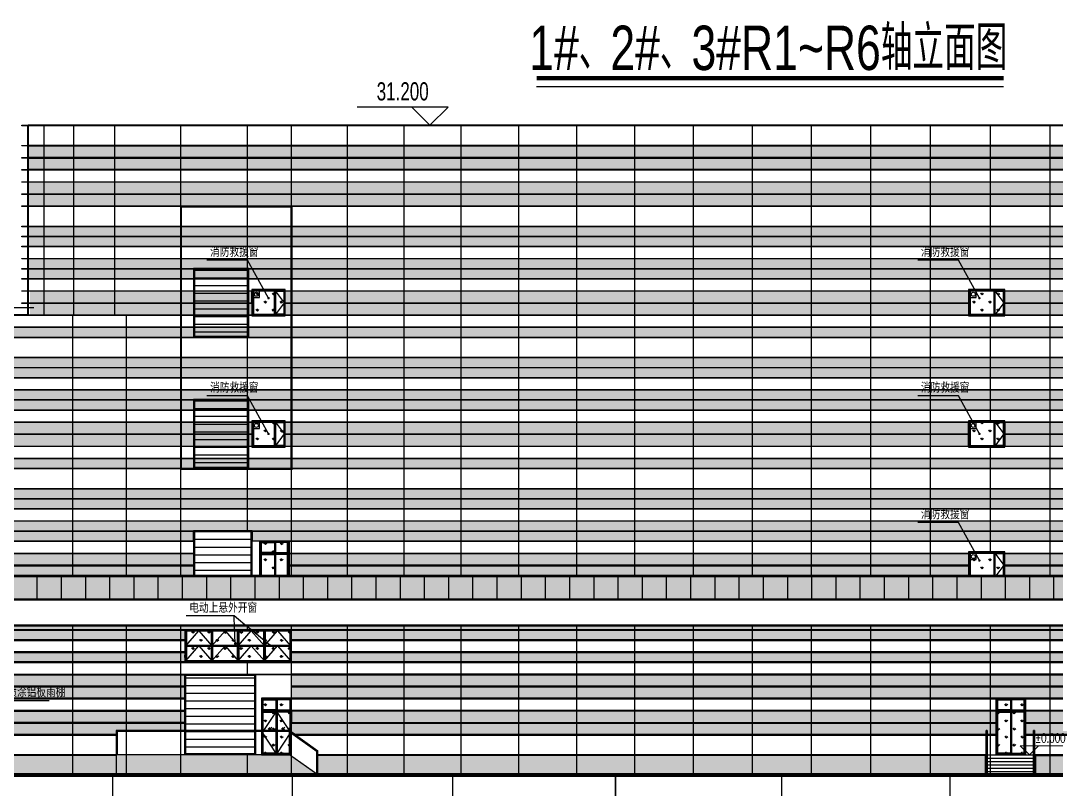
# Model space of a CAD drawing. Extents: x 137748 to 546915, y -417571 to -267079.
# Drawn here: x 172485 to 223820, y -370212 to -332125 of the extents above; entities that cross this region are included whole.
import ezdxf
from ezdxf.enums import TextEntityAlignment as Align

# ---------------------------------------------------------------- set-up
doc = ezdxf.new("R2010")
doc.units = 0
doc.layers.get('0').update_dxf_attribs({"color": 8})
for name, color, linetype in [('#填充层', 8, 'Continuous'), ('#幕墙分格线-立面', 8, 'Continuous'), ('#文字', 8, 'Continuous'), ('#标注', 8, 'Continuous'), ('A-ELEV-1', 8, 'Continuous'), ('A-ELEV-2', 8, 'Continuous'), ('A-ELEV-3', 8, 'Continuous'), ('A-ELEV-8', 8, 'Continuous'), ('A-FLOR-RAIL', 8, 'Continuous'), ('DIM_LEAD', 8, 'Continuous'), ('E-HATCH3', 8, 'Continuous'), ('E_WINDOW', 8, 'Continuous'), ('S_STAIR', 8, 'Continuous'), ('STAIR', 8, 'Continuous'), ('xx', 8, 'Continuous'), ('玻璃符号', 8, 'Continuous')]:
    doc.layers.add(name, color=color, linetype=linetype)
for name, color, linetype, lineweight in [('A-WALL', 8, 'Continuous', 50), ('DIM_ELEV', 8, 'Continuous', 5), ('PUB_TEXT', 8, 'Continuous', 5)]:
    doc.layers.add(name, color=color, linetype=linetype, lineweight=lineweight)
doc.styles.add('#文字', font='jrs.shx', dxfattribs={"width": 0.7, "bigfont": 'hztxt.shx'})
doc.styles.add('_TCH_DIM', font='SIMPLEX', dxfattribs={"bigfont": 'GBCBIG'})
doc.styles.add('JHZX', font='jrs.shx', dxfattribs={"width": 0.6, "bigfont": 'jhz.shx'})
doc.styles.add('楷体', font='', dxfattribs={"width": 0.75})
doc.styles.get('楷体').set_extended_font_data('KaiTi_GB2312')
pattern_1 = [(270, (57321.7, 368403.2), (500, -250), [50, -200]), (270, (57421.7, 368403.2), (500, -250), [50, -200]), (5e-10, (57571.7, 368478.22), (500, 250), [100, -400]), (5e-10, (57571.7, 368028.22), (500, 250), [100, -400]), (333.43495, (57171.71, 368503.22), (500, -2e-07), [223.6, -335.417]), (333.43495, (57371.71, 368353.22), (500, -1e-05), [223.6, -335.417]), (333.43495, (57171.71, 368478.22), (500, -2e-07), [167.7, -111.8, 167.7, -111.817]), (26.56505, (57171.71, 368278.22), (500, 2e-07), [167.7, -111.8, 167.7, -111.817]), (26.56505, (57371.71, 368403.22), (500, 2e-07), [223.6, -335.417]), (26.56505, (57171.71, 368253.22), (500, 2e-07), [223.6, -335.417])]
pattern_2 = [(0, (-232459.92, 369503.2), (0, 381), [])]
pattern_3 = [(90, (-232459.92, 369503.2), (-399.1182, 399.1182), [105.8323, -692.40406]), (45, (-232459.9, 369503.2), (-399.11846, 399.11846), [105.8323, -458.60646]), (135, (-232459.9, 369503.2), (-399.11846, -399.11846), [105.8323, -458.60646])]

# ---------------------------------------------------------------- blocks, each defined once
blk = doc.blocks.new('R6-R1网格')
at = {"layer": 'E-HATCH3'}
h = blk.add_hatch(dxfattribs=at)
h.set_pattern_fill('菱形金属网', color=256, scale=250, angle=-90, style=0)
h.set_pattern_definition(pattern_1)
h.paths.add_polyline_path([(139050, 29600), (22887, 29600), (22887, 30170), (139050, 30170)])
h = blk.add_hatch(dxfattribs=at)
h.set_pattern_fill('菱形金属网', color=256, scale=250, angle=-90, style=0)
h.set_pattern_definition(pattern_1)
h.paths.add_polyline_path([(139050, 29000), (22887, 29000), (22887, 29570), (139050, 29570)])
h = blk.add_hatch(dxfattribs=at)
h.set_pattern_fill('菱形金属网', color=256, scale=250, angle=-90, style=0)
h.set_pattern_definition(pattern_1)
h.paths.add_polyline_path([(22887, 27800), (139050, 27800), (139050, 28370), (22887, 28370)])
h = blk.add_hatch(dxfattribs=at)
h.set_pattern_fill('菱形金属网', color=256, scale=250, angle=-90, style=0)
h.set_pattern_definition(pattern_1)
h.paths.add_polyline_path([(22887, 27200), (139050, 27200), (139050, 27770), (22887, 27770)])
h = blk.add_hatch(dxfattribs=at)
h.set_pattern_fill('菱形金属网', color=256, scale=250, angle=-90, style=0)
h.set_pattern_definition(pattern_1)
h.paths.add_polyline_path([(22887, 25700), (139050, 25700), (139050, 26170), (22887, 26170)])
h = blk.add_hatch(dxfattribs=at)
h.set_pattern_fill('菱形金属网', color=256, scale=250, angle=-90, style=0)
h.set_pattern_definition(pattern_1)
h.paths.add_polyline_path([(22887, 25200), (139050, 25200), (139050, 25670), (22887, 25670)])
h = blk.add_hatch(dxfattribs=at)
h.set_pattern_fill('菱形金属网', color=256, scale=250, angle=-90, style=0)
h.set_pattern_definition(pattern_1)
h.paths.add_polyline_path([(22887, 24100), (139050, 24100), (139050, 24570), (22887, 24570)])
h = blk.add_hatch(dxfattribs=at)
h.set_pattern_fill('菱形金属网', color=256, scale=250, angle=-90, style=0)
h.set_pattern_definition(pattern_1)
h.paths.add_polyline_path([(22887, 23600), (139050, 23600), (139050, 24070), (22887, 24070)])
h = blk.add_hatch(dxfattribs=at)
h.set_pattern_fill('菱形金属网', color=256, scale=250, angle=-90, style=0)
h.set_pattern_definition(pattern_1)
h.paths.add_polyline_path([(33983, 22400), (33983, 22970), (22984, 22970), (22984, 22400)])
h.paths.add_polyline_path([(69519, 22400), (69519, 22970), (35648, 22970), (35648, 22400)])
h.paths.add_polyline_path([(93699, 22400), (93699, 22970), (71311, 22970), (71311, 22400)])
h.paths.add_polyline_path([(129285, 22400), (129285, 22970), (95491, 22970), (95491, 22400)])
h.paths.add_polyline_path([(130950, 22970), (130950, 22400), (138950, 22400), (138950, 22970)])
h = blk.add_hatch(dxfattribs=at)
h.set_pattern_fill('菱形金属网', color=256, scale=250, angle=-90, style=0)
h.set_pattern_definition(pattern_1)
h.paths.add_polyline_path([(33983, 21800), (33983, 22370), (22984, 22370), (22984, 21800)])
h.paths.add_polyline_path([(69519, 21800), (69519, 22370), (35648, 22370), (35648, 21800)])
h.paths.add_polyline_path([(93699, 21800), (93699, 22370), (71311, 22370), (71311, 21800)])
h.paths.add_polyline_path([(129285, 21800), (129285, 22370), (95491, 22370), (95491, 21800)])
h.paths.add_polyline_path([(130950, 22370), (130950, 21800), (138950, 21800), (138950, 22370)])
h = blk.add_hatch(dxfattribs=at)
h.set_pattern_fill('菱形金属网', color=256, scale=250, angle=-90, style=0)
h.set_pattern_definition(pattern_1)
h.paths.add_polyline_path([(-100, 20700), (139050, 20700), (139050, 21170), (-100, 21170)])
h = blk.add_hatch(dxfattribs=at)
h.set_pattern_fill('菱形金属网', color=256, scale=250, angle=-90, style=0)
h.set_pattern_definition(pattern_1)
h.paths.add_polyline_path([(-100, 19200), (139050, 19200), (139050, 19670), (-100, 19670)])
h = blk.add_hatch(dxfattribs=at)
h.set_pattern_fill('菱形金属网', color=256, scale=250, angle=-90, style=0)
h.set_pattern_definition(pattern_1)
h.paths.add_polyline_path([(-100, 18700), (139050, 18700), (139050, 19170), (-100, 19170)])
h = blk.add_hatch(dxfattribs=at)
h.set_pattern_fill('菱形金属网', color=256, scale=250, angle=-90, style=0)
h.set_pattern_definition(pattern_1)
h.paths.add_polyline_path([(-100, 17600), (139050, 17600), (139050, 18070), (-100, 18070)])
h = blk.add_hatch(dxfattribs=at)
h.set_pattern_fill('菱形金属网', color=256, scale=250, angle=-90, style=0)
h.set_pattern_definition(pattern_1)
h.paths.add_polyline_path([(-100, 17100), (139050, 17100), (139050, 17570), (-100, 17570)])
h = blk.add_hatch(dxfattribs=at)
h.set_pattern_fill('菱形金属网', color=256, scale=250, angle=-90, style=0)
h.set_pattern_definition(pattern_1)
h.paths.add_polyline_path([(33983, 15900), (33983, 16470), (0, 16470), (0, 15900)])
h.paths.add_polyline_path([(69519, 15900), (69519, 16470), (35648, 16470), (35648, 15900)])
h.paths.add_polyline_path([(93699, 15900), (93699, 16470), (71311, 16470), (71311, 15900)])
h.paths.add_polyline_path([(130950, 16470), (130950, 15900), (138950, 15900), (138950, 16470)])
h.paths.add_polyline_path([(129285, 15900), (129285, 16470), (95491, 16470), (95491, 15900)])
h = blk.add_hatch(dxfattribs=at)
h.set_pattern_fill('菱形金属网', color=256, scale=250, angle=-90, style=0)
h.set_pattern_definition(pattern_1)
h.paths.add_polyline_path([(33983, 15300), (33983, 15870), (0, 15870), (0, 15300)])
h.paths.add_polyline_path([(69519, 15300), (69519, 15870), (35648, 15870), (35648, 15300)])
h.paths.add_polyline_path([(93699, 15300), (93699, 15870), (71311, 15870), (71311, 15300)])
h.paths.add_polyline_path([(130950, 15870), (130950, 15300), (138950, 15300), (138950, 15870)])
h.paths.add_polyline_path([(129285, 15300), (129285, 15870), (95491, 15870), (95491, 15300)])
h = blk.add_hatch(dxfattribs=at)
h.set_pattern_fill('菱形金属网', color=256, scale=250, angle=-90, style=0)
h.set_pattern_definition(pattern_1)
h.paths.add_polyline_path([(-100, 14200), (139050, 14200), (139050, 14670), (-100, 14670)])
h = blk.add_hatch(dxfattribs=at)
h.set_pattern_fill('菱形金属网', color=256, scale=250, angle=-90, style=0)
h.set_pattern_definition(pattern_1)
h.paths.add_polyline_path([(-100, 12700), (139050, 12700), (139050, 13170), (-100, 13170)])
h = blk.add_hatch(dxfattribs=at)
h.set_pattern_fill('菱形金属网', color=256, scale=250, angle=-90, style=0)
h.set_pattern_definition(pattern_1)
h.paths.add_polyline_path([(-100, 12200), (139050, 12200), (139050, 12670), (-100, 12670)])
h = blk.add_hatch(dxfattribs=at)
h.set_pattern_fill('菱形金属网', color=256, scale=250, angle=-90, style=0)
h.set_pattern_definition(pattern_1)
h.paths.add_polyline_path([(-100, 11100), (139050, 11100), (139050, 11570), (-100, 11570)])
h = blk.add_hatch(dxfattribs=at)
h.set_pattern_fill('菱形金属网', color=256, scale=250, angle=-90, style=0)
h.set_pattern_definition(pattern_1)
h.paths.add_polyline_path([(31091, 10600), (31091, 11070), (0, 11070), (0, 10600)])
h.paths.add_polyline_path([(133826, 11070), (133826, 10600), (138950, 10600), (138950, 11070)])
h.paths.add_polyline_path([(130915, 10600), (130915, 11070), (34002, 11070), (34002, 10600)])
h = blk.add_hatch(dxfattribs=at)
h.set_pattern_fill('菱形金属网', color=256, scale=250, angle=-90, style=0)
h.set_pattern_definition(pattern_1)
h.paths.add_polyline_path([(31091, 9400), (31091, 9970), (0, 9970), (0, 9400)])
h.paths.add_polyline_path([(133826, 9970), (133826, 9400), (138950, 9400), (138950, 9970)])
h.paths.add_polyline_path([(69519, 9400), (69519, 9970), (35841, 9970), (35841, 9400)])
h.paths.add_polyline_path([(93699, 9400), (93699, 9970), (71311, 9970), (71311, 9400)])
h.paths.add_polyline_path([(95491, 9970), (95491, 9400), (129169, 9400), (129169, 9970)])
h = blk.add_hatch(dxfattribs=at)
h.set_pattern_fill('菱形金属网', color=256, scale=250, angle=-90, style=0)
h.set_pattern_definition(pattern_1)
h.paths.add_polyline_path([(31091, 8800), (31091, 9370), (0, 9370), (0, 8800)])
h.paths.add_polyline_path([(133826, 9370), (133826, 8800), (138950, 8800), (138950, 9370)])
h.paths.add_polyline_path([(69519, 8800), (69519, 9370), (35841, 9370), (35841, 8800)])
h.paths.add_polyline_path([(93699, 8800), (93699, 9370), (71311, 9370), (71311, 8800)])
h.paths.add_polyline_path([(95491, 9370), (95491, 8800), (129169, 8800), (129169, 9370)])
h = blk.add_hatch(dxfattribs=at)
h.set_pattern_fill('菱形金属网', color=256, scale=250, angle=-90, style=0)
h.set_pattern_definition(pattern_1)
h.paths.add_polyline_path([(31091, 7700), (31091, 8170), (0, 8170), (0, 7700)])
h.paths.add_polyline_path([(133826, 8170), (133826, 7700), (138950, 7700), (138950, 8170)])
h.paths.add_polyline_path([(35841, 8170), (35841, 7700), (129169, 7700), (129169, 8170)])
h = blk.add_hatch(dxfattribs=at)
h.set_pattern_fill('菱形金属网', color=256, scale=250, angle=-90, style=0)
h.set_pattern_definition(pattern_1)
h.paths.add_polyline_path([(-100, 6670), (139050, 6670), (139050, 6200), (-100, 6200)])
h = blk.add_hatch(dxfattribs=at)
h.set_pattern_fill('菱形金属网', color=256, scale=250, angle=-90, style=0)
h.set_pattern_definition(pattern_1)
h.paths.add_polyline_path([(30662, 5700), (30662, 6170), (-100, 6170), (-100, 5700)])
h.paths.add_polyline_path([(134153, 6170), (134153, 5700), (139050, 5700), (139050, 6170)])
h.paths.add_polyline_path([(129048, 5700), (129048, 6170), (35961, 6170), (35961, 5700)])
h = blk.add_hatch(dxfattribs=at)
h.set_pattern_fill('菱形金属网', color=256, scale=250, angle=-90, style=0)
h.set_pattern_definition(pattern_1)
h.paths.add_polyline_path([(30662, 4600), (30662, 5070), (-100, 5070), (-100, 4600)])
h.paths.add_polyline_path([(129048, 4600), (129048, 5070), (35961, 5070), (35961, 4600)])
h.paths.add_polyline_path([(134153, 5070), (134153, 4600), (139050, 4600), (139050, 5070)])
h = blk.add_hatch(dxfattribs=at)
h.set_pattern_fill('菱形金属网', color=256, scale=250, angle=-90, style=0)
h.set_pattern_definition(pattern_1)
h.paths.add_polyline_path([(30662, 3400), (30662, 3970), (0, 3970), (0, 3400)])
h.paths.add_polyline_path([(134148, 3970), (134148, 3400), (138950, 3400), (138950, 3970)])
h.paths.add_polyline_path([(35962, 3970), (35962, 3400), (129024, 3400), (129024, 3970)])
h = blk.add_hatch(dxfattribs=at)
h.set_pattern_fill('菱形金属网', color=256, scale=250, angle=-90, style=0)
h.set_pattern_definition(pattern_1)
h.paths.add_polyline_path([(30662, 2800), (30662, 3370), (0, 3370), (0, 2800)])
h.paths.add_polyline_path([(134148, 3370), (134148, 2800), (138950, 2800), (138950, 3370)])
h.paths.add_polyline_path([(129024, 2800), (129024, 3370), (35962, 3370), (35962, 2800)])
h = blk.add_hatch(dxfattribs=at)
h.set_pattern_fill('菱形金属网', color=256, scale=250, angle=-90, style=0)
h.set_pattern_definition(pattern_1)
h.paths.add_polyline_path([(30662, 1600), (-100, 1600), (-100, 2170), (30662, 2170)])
h = blk.add_hatch(dxfattribs=at)
h.set_pattern_fill('菱形金属网', color=256, scale=250, angle=-90, style=0)
h.set_pattern_definition(pattern_1)
h.paths.add_polyline_path([(35962, 1600), (70891, 1600), (70891, 2170), (35962, 2170)])
h = blk.add_hatch(dxfattribs=at)
h.set_pattern_fill('菱形金属网', color=256, scale=250, angle=-90, style=0)
h.set_pattern_definition(pattern_1)
h.paths.add_polyline_path([(72346, 1601), (92664, 1600), (92664, 2170), (72346, 2170)])
h = blk.add_hatch(dxfattribs=at)
h.set_pattern_fill('菱形金属网', color=256, scale=250, angle=-90, style=0)
h.set_pattern_definition(pattern_1)
h.paths.add_polyline_path([(19286, 1570), (19286, 1000), (27268, 1000), (27268, 1200), (30662, 1200), (30662, 1570)])
h.paths.add_polyline_path([(17999, 1000), (17999, 1570), (0, 1570), (0, 1000)])
h = blk.add_hatch(dxfattribs=at)
h.set_pattern_fill('菱形金属网', color=256, scale=250, angle=-90, style=0)
h.set_pattern_definition(pattern_1)
h.paths.add_polyline_path([(35962, 1570), (70891, 1570), (70891, 1000), (70433, 1000), (70433, 1202), (70383, 1202), (70383, 1000), (36135, 1000), (35962, 1123)])
h = blk.add_hatch(dxfattribs=at)
h.set_pattern_fill('菱形金属网', color=256, scale=250, angle=-90, style=0)
h.set_pattern_definition(pattern_1)
h.paths.add_polyline_path([(72346, 1000), (72346, 1570), (92664, 1570), (92664, 1000), (92271, 1000), (92271, 1202), (92221, 1202), (92221, 1000), (72789, 1000), (72789, 1202), (72739, 1202), (72739, 1000)])
at = {"layer": 'A-ELEV-1'}
for p, q in [((30662, 3400), (30662, 3970)), ((35962, 3400), (35962, 3970)), ((35962, 2800), (35962, 3370))]:
    blk.add_line(p, q, dxfattribs=at)
at = {"layer": 'A-ELEV-1', "ltscale": 5}
for points in [[(139050, 30200), (22887, 30200), (22887, 31200), (139050, 31200)], [(139050, 29600), (22887, 29600), (22887, 30170), (139050, 30170)], [(139050, 29000), (22887, 29000), (22887, 29570), (139050, 29570)], [(22887, 28400), (139050, 28400), (139050, 28970), (22887, 28970)], [(22887, 27800), (139050, 27800), (139050, 28370), (22887, 28370)], [(22887, 27200), (139050, 27200), (139050, 27770), (22887, 27770)], [(22887, 26200), (139050, 26200), (139050, 27170), (22887, 27170)], [(22887, 25700), (139050, 25700), (139050, 26170), (22887, 26170)], [(22887, 25200), (139050, 25200), (139050, 25670), (22887, 25670)], [(22887, 24600), (139050, 24600), (139050, 25170), (22887, 25170)], [(22887, 24100), (139050, 24100), (139050, 24570), (22887, 24570)], [(22887, 23600), (139050, 23600), (139050, 24070), (22887, 24070)], [(-100, 20700), (139050, 20700), (139050, 21170), (-100, 21170)], [(-100, 19700), (139050, 19700), (139050, 20670), (-100, 20670)], [(-100, 19200), (139050, 19200), (139050, 19670), (-100, 19670)], [(-100, 18700), (139050, 18700), (139050, 19170), (-100, 19170)], [(-100, 18100), (139050, 18100), (139050, 18670), (-100, 18670)], [(-100, 17600), (139050, 17600), (139050, 18070), (-100, 18070)], [(-100, 17100), (139050, 17100), (139050, 17570), (-100, 17570)], [(-100, 14200), (139050, 14200), (139050, 14670), (-100, 14670)], [(-100, 13200), (139050, 13200), (139050, 14170), (-100, 14170)], [(-100, 12700), (139050, 12700), (139050, 13170), (-100, 13170)], [(-100, 12200), (139050, 12200), (139050, 12670), (-100, 12670)], [(-100, 11600), (139050, 11600), (139050, 12170), (-100, 12170)], [(-100, 11100), (139050, 11100), (139050, 11570), (-100, 11570)], [(31091, 11070), (-100, 11070), (-100, 10600), (31091, 10600)], [(130915, 11070), (34002, 11070), (34002, 10600), (130915, 10600)], [(30662, 1600), (-100, 1600), (-100, 2170), (30662, 2170)], [(35962, 1600), (70891, 1600), (70891, 2170), (35962, 2170)], [(72346, 1601), (92664, 1600), (92664, 2170), (72346, 2170)], [(35962, 1570), (70891, 1570), (70891, 1000), (70433, 1000), (70433, 1202), (70383, 1202), (70383, 1000), (36135, 1000), (35962, 1123)], [(72346, 1000), (72346, 1570), (92664, 1570), (92664, 1000), (92271, 1000), (92271, 1202), (92221, 1202), (92221, 1000), (72789, 1000), (72789, 1202), (72739, 1202), (72739, 1000)]]:
    blk.add_lwpolyline(points, close=True, dxfattribs=at)
for points in [[(130950, 23000), (139050, 23000), (139050, 23570), (22887, 23570), (22887, 23000), (33983, 23000)], [(33983, 22970), (22887, 22970), (22887, 22400), (33983, 22400)], [(35648, 23000), (69519, 23000)], [(69519, 22970), (35648, 22970)], [(71311, 23000), (93699, 23000)], [(93699, 22970), (71311, 22970)], [(33983, 22370), (22887, 22370), (22887, 21800), (33983, 21800)], [(35648, 22400), (69519, 22400)], [(69519, 22370), (35648, 22370)], [(71311, 22400), (93699, 22400)], [(93699, 22370), (71311, 22370)], [(33983, 21770), (-100, 21770), (-100, 21200), (139050, 21200), (139050, 21770), (130950, 21770)], [(35648, 21800), (69519, 21800)], [(69519, 21770), (35648, 21770)], [(71311, 21800), (93699, 21800)], [(93699, 21770), (71311, 21770)], [(130950, 16500), (139050, 16500), (139050, 17070), (-100, 17070), (-100, 16500), (33983, 16500)], [(33983, 16470), (-100, 16470), (-100, 15900), (33983, 15900)], [(35648, 16500), (69519, 16500)], [(69519, 16470), (35648, 16470)], [(71311, 16500), (93699, 16500)], [(93699, 16470), (71311, 16470)], [(33983, 15870), (-100, 15870), (-100, 15300), (33983, 15300)], [(35648, 15900), (69519, 15900)], [(69519, 15870), (35648, 15870)], [(71311, 15900), (93699, 15900)], [(93699, 15870), (71311, 15870)], [(33983, 15270), (-100, 15270), (-100, 14700), (139050, 14700), (139050, 15270), (130950, 15270)], [(35648, 15300), (69519, 15300)], [(69519, 15270), (35648, 15270)], [(71311, 15300), (93699, 15300)], [(93699, 15270), (71311, 15270)], [(31091, 10570), (-100, 10570), (-100, 10000), (31091, 10000)], [(129169, 10570), (35841, 10570)], [(31091, 9400), (-100, 9400), (-100, 9970), (31091, 9970)], [(35841, 10000), (69519, 10000)], [(35841, 9970), (69519, 9970)], [(71311, 10000), (93699, 10000)], [(71311, 9970), (93699, 9970)], [(31091, 8800), (-100, 8800), (-100, 9370), (31091, 9370)], [(69519, 9400), (35841, 9400)], [(35841, 9370), (69519, 9370)], [(93699, 9400), (71311, 9400)], [(71311, 9370), (93699, 9370)], [(31091, 8200), (-100, 8200), (-100, 8770), (31091, 8770)], [(69519, 8800), (35841, 8800)], [(35841, 8770), (69519, 8770)], [(93699, 8800), (71311, 8800)], [(71311, 8770), (93699, 8770)], [(31091, 7700), (-100, 7700), (-100, 8170), (31091, 8170)], [(129169, 8200), (35841, 8200)], [(35841, 8170), (129169, 8170)], [(133826, 7670), (139050, 7670), (139050, 6700), (-100, 6700)], [(129169, 7700), (35841, 7700)], [(35841, 7670), (129169, 7670)], [(-100, 6670), (139050, 6670), (139050, 6200), (-100, 6200), (-100, 6670)], [(30662, 5700), (-100, 5700), (-100, 6170), (129048, 6170)], [(-100, 5670), (30662, 5670)], [(30662, 5100), (-100, 5100), (-100, 5670)], [(129048, 5700), (35961, 5700)], [(35961, 5670), (129048, 5670)], [(129048, 4600), (-100, 4600), (-100, 5070), (30662, 5070)], [(129048, 5100), (35961, 5100)], [(35961, 5070), (129048, 5070)], [(-100, 4570), (129048, 4570)], [(30662, 3400), (-100, 3400), (-100, 3970), (30662, 3970)], [(129024, 4000), (35962, 4000)], [(35962, 3970), (129024, 3970)], [(30662, 2800), (-100, 2800), (-100, 3370), (30662, 3370)], [(129024, 3400), (35962, 3400)], [(35962, 3370), (129024, 3370)], [(30662, 2200), (-100, 2200), (-100, 2770), (30662, 2770)], [(129024, 2800), (35962, 2800)], [(35962, 2770), (70891, 2770)], [(72346, 2770), (92664, 2770)], [(70891, 2200), (35962, 2200)], [(92664, 2200), (72346, 2200)], [(19286, 1570), (30662, 1570), (30662, 1200), (27268, 1200), (27268, 1000), (19286, 1000)], [(19286, 970), (27268, 970)], [(36177, 970), (70383, 970)], [(70433, 970), (70891, 970)], [(72346, 970), (72739, 970)], [(72789, 970), (92221, 970)], [(27268, 0), (19286, 0)], [(70383, 0), (37252, 0)], [(92171, 0), (72789, 0)]]:
    blk.add_lwpolyline(points, dxfattribs=at)
at = {"layer": 'A-ELEV-1'}
for points in [[(33983, 22400), (33983, 22970)], [(35648, 22400), (35648, 22970)], [(69519, 22970), (69519, 22400)], [(71311, 22400), (71311, 22970)], [(33983, 22370), (33983, 21800)], [(35648, 21800), (35648, 22370)], [(69519, 22370), (69519, 21800)], [(71311, 21800), (71311, 22370)], [(33983, 16470), (33983, 15900)], [(35648, 15900), (35648, 16470)], [(69519, 15900), (69519, 16470)], [(71311, 16470), (71311, 15900)], [(33983, 15870), (33983, 15300)], [(35648, 15300), (35648, 15870)], [(69519, 15300), (69519, 15870)], [(71311, 15870), (71311, 15300)], [(31091, 9970), (31091, 9400)], [(35841, 9970), (35841, 9400)], [(31091, 9370), (31091, 8800)], [(35841, 9370), (35841, 8800)], [(31091, 7700), (31091, 8170)], [(35841, 7700), (35841, 8170)], [(30662, 2800), (30662, 3370)]]:
    blk.add_lwpolyline(points, dxfattribs=at)
blk = doc.blocks.new('R6-R1板')
at = {"layer": 'A-ELEV-2'}
for p, q in [((116746, 22030), (-18, 22030)), ((69814, 22000), (103685, 22000)), ((105350, 22000), (116746, 22000)), ((116746, 22000), (116746, 22030)), ((103685, 21430), (69814, 21430)), ((69814, 21400), (103685, 21400)), ((139733, 16630), (-18, 16630)), ((-18, 16600), (139733, 16600)), ((66987, 1200), (66987, 1230)), ((68442, 1230), (68442, 1200)), ((103371, 1200), (103371, 1230)), ((66987, 600), (66987, 630)), ((68442, 630), (68442, 600)), ((103371, 600), (103371, 630)), ((66987, 0), (66987, 30)), ((68442, 30), (68442, 0))]:
    blk.add_line(p, q, dxfattribs=at)
for points in [[(116746, 30230), (-18, 30230), (-18, 30200), (116746, 30200)], [(95789, 30230), (-18, 30230), (-18, 30200), (95789, 30200)], [(116746, 29230), (-18, 29230), (-18, 29200), (116746, 29200)], [(116746, 28630), (-18, 28630), (-18, 28600), (116746, 28600)], [(116746, 28030), (-18, 28030), (-18, 28000), (116746, 28000)], [(116746, 27430), (-18, 27430), (-18, 27400), (116746, 27400)], [(116746, 26830), (-18, 26830), (-18, 26800), (116746, 26800)], [(116746, 26230), (-18, 26230), (-18, 26200), (116746, 26200)], [(116746, 25230), (-18, 25230), (-18, 25200), (116746, 25200)], [(116746, 24730), (-18, 24730), (-18, 24700), (116746, 24700)], [(116746, 24230), (-18, 24230), (-18, 24200), (116746, 24200)], [(116746, 23630), (-18, 23630), (-18, 23600), (116746, 23600)], [(116746, 23130), (-18, 23130), (-18, 23100), (116746, 23100)], [(116746, 22630), (-18, 22630), (-18, 22600), (116746, 22600)], [(139733, 20230), (-18, 20230), (-18, 20200), (139733, 20200)], [(95789, 20230), (-18, 20230), (-18, 20200), (95789, 20200)], [(139733, 19730), (-18, 19730), (-18, 19700), (139733, 19700)], [(95789, 19730), (-18, 19730), (-18, 19700), (95789, 19700)], [(139733, 18730), (-18, 18730), (-18, 18700), (139733, 18700)], [(96135, 18730), (-18, 18730), (-18, 18700), (96135, 18700)], [(139733, 18230), (-18, 18230), (-18, 18200), (139733, 18200)], [(139733, 17730), (-18, 17730), (-18, 17700), (139733, 17700)], [(139733, 17130), (-18, 17130), (-18, 17100), (139733, 17100)], [(139733, 16130), (-18, 16130), (-18, 16100), (139733, 16100)], [(139733, 13730), (-18, 13730), (-18, 13700), (139733, 13700)], [(139733, 13230), (-18, 13230), (-18, 13200), (139733, 13200)], [(139733, 12230), (-18, 12230), (-18, 12200), (139733, 12200)], [(139733, 11730), (-18, 11730), (-18, 11700), (139733, 11700)], [(139733, 11230), (-18, 11230), (-18, 11200), (139733, 11200)], [(139733, 10630), (-18, 10630), (-18, 10600), (139733, 10600)]]:
    blk.add_lwpolyline(points, close=True, dxfattribs=at)
for points in [[(45634, 22000), (68022, 22000)], [(68022, 21430), (45634, 21430)], [(45634, 21400), (68022, 21400)], [(105350, 21400), (116746, 21400), (116746, 21430), (105350, 21430)], [(8386, 20830), (-18, 20830), (-18, 20800), (139733, 20800), (139733, 20830), (105350, 20830)], [(68022, 20830), (45634, 20830)], [(103685, 20830), (69814, 20830)], [(105350, 15500), (139733, 15500), (139733, 15530), (-18, 15530), (-18, 15500), (8383, 15500)], [(45634, 15500), (68022, 15500)], [(69814, 15500), (103685, 15500)], [(68022, 14930), (45634, 14930)], [(45634, 14900), (68022, 14900)], [(103685, 14930), (69814, 14930)], [(69814, 14900), (103685, 14900)], [(105350, 14900), (139733, 14900), (139733, 14930), (105350, 14930)], [(8383, 14330), (-18, 14330), (-18, 14300), (139733, 14300), (139733, 14330), (105350, 14330)], [(68022, 14330), (45634, 14330)], [(103685, 14330), (69814, 14330)], [(108513, 10100), (139733, 10100), (139733, 10130), (-18, 10130), (-18, 10100), (5507, 10100)], [(8418, 10100), (105331, 10093)], [(103492, 9630), (10164, 9630)], [(10164, 9600), (103492, 9600)], [(108242, 9600), (139733, 9600), (139733, 9630), (108242, 9630)], [(103492, 9030), (10164, 9030)], [(45634, 9000), (68022, 9000)], [(69814, 9000), (103492, 9000)], [(108242, 9000), (139733, 9000), (139733, 9030), (108242, 9030)], [(68022, 8430), (45634, 8430)], [(45634, 8400), (68022, 8400)], [(103492, 8430), (69814, 8430)], [(69814, 8400), (103492, 8400)], [(108242, 8400), (139733, 8400), (139733, 8430), (108242, 8430)], [(10164, 7800), (103492, 7800)], [(68022, 7830), (45634, 7830)], [(103492, 7830), (69814, 7830)], [(108242, 7800), (139733, 7800), (139733, 7830), (108242, 7830)], [(103492, 7230), (10164, 7230)], [(10164, 7200), (103492, 7200)], [(108242, 7200), (139733, 7200), (139733, 7230), (108242, 7230)], [(5725, 6700), (103492, 6700)], [(103492, 6730), (10164, 6730)], [(103371, 6700), (139733, 6700), (139733, 6730), (108242, 6730)], [(108547, 5700), (139733, 5700), (139733, 5730), (-18, 5730), (-18, 5700), (5725, 5700)], [(10164, 5700), (103371, 5700)], [(103371, 5230), (10285, 5230)], [(10285, 5200), (103371, 5200)], [(108671, 5200), (139733, 5200), (139733, 5230), (108671, 5230)], [(103371, 4730), (10285, 4730)], [(10285, 4700), (103371, 4700)], [(108671, 4700), (139733, 4700), (139733, 4730), (108671, 4730)], [(103371, 4130), (10285, 4130)], [(108671, 4100), (139733, 4100), (139733, 4130), (108671, 4130)], [(5185, 3630), (-18, 3630), (-18, 3600), (139733, 3600), (139733, 3630), (108671, 3630)], [(10285, 4100), (103371, 4100)], [(103371, 3630), (10285, 3630)], [(105171, 3030), (8685, 3030)], [(8685, 3000), (105171, 3000)], [(108513, 3000), (139733, 3000), (139733, 3030), (105171, 3030)], [(103371, 2430), (10309, 2430)], [(10309, 2400), (103371, 2400)], [(108671, 2400), (139733, 2400), (139733, 2430), (108671, 2430)], [(103371, 1830), (10309, 1830)], [(46669, 1800), (66987, 1800)], [(66987, 1230), (66987, 1800)], [(68442, 1800), (103371, 1800)], [(68442, 1230), (68442, 1800)], [(103371, 1230), (103371, 1800)], [(108671, 1800), (139733, 1800), (139733, 1830), (108671, 1830)], [(108671, 1230), (108671, 1800)], [(66987, 1230), (46669, 1230)], [(46669, 1200), (66987, 1200)], [(103371, 1230), (68442, 1230)], [(68442, 1200), (103371, 1200)], [(108671, 1200), (139733, 1200), (139733, 1230), (108671, 1230)], [(66987, 630), (46669, 630)], [(46669, 600), (66987, 600)], [(103371, 630), (68442, 630)], [(68442, 600), (103371, 600)], [(121334, 600), (139733, 600), (139733, 630), (108671, 630)], [(108671, 600), (120047, 600)], [(66544, 30), (46669, 30)], [(46669, 0), (66544, 0)], [(66987, 30), (66594, 30)], [(66594, 0), (66987, 0)], [(68900, 30), (68442, 30)], [(68442, 0), (68900, 0)], [(103198, 30), (68950, 30)], [(68950, 0), (103156, 0)], [(120047, 30), (112065, 30)], [(112065, 0), (120047, 0)], [(66494, -970), (47162, -970)], [(66494, -1000), (47162, -1000)], [(69000, -1000), (102081, -1000), (102081, -970), (69000, -970)], [(120047, -970), (112065, -970)], [(112065, -1000), (120047, -1000)]]:
    blk.add_lwpolyline(points, dxfattribs=at)
blk = doc.blocks.new('NHGJUY')
at = {"layer": '#幕墙分格线-立面', "ltscale": 300}
for p, q in [((173645, -346703), (173645, -337303)), ((175111, -346703), (175111, -337303)), ((177151, -346703), (177151, -337303)), ((180428, -369503), (180428, -337333)), ((183726, -357403), (183726, -337333)), ((185909, -369503), (185909, -337333)), ((188690, -369503), (188690, -337333)), ((191496, -369503), (191496, -337333)), ((194325, -369503), (194325, -337333)), ((197171, -369503), (197171, -337333)), ((200046, -369503), (200046, -337333)), ((202930, -369503), (202930, -337333)), ((205839, -369503), (205839, -337333)), ((208759, -369503), (208759, -337333)), ((211689, -369503), (211689, -337333)), ((214634, -369503), (214634, -337333)), ((217593, -369503), (217593, -337333)), ((220552, -345453), (220552, -337333)), ((223522, -369503), (223522, -337333)), ((175063, -369503), (175063, -346703)), ((177729, -369503), (177729, -346703)), ((220552, -351953), (220552, -346753)), ((220552, -358453), (220552, -353253)), ((183726, -362303), (183726, -360803)), ((220552, -369503), (220552, -362103)), ((183726, -364503), (183726, -363933)), ((183726, -369503), (183726, -368503))]:
    blk.add_line(p, q, dxfattribs=at)
blk = doc.blocks.new('*U56')
blk.add_line((-20.815, -0.75), (21.266, -0.75))
at = {"const_width": 0.4}
blk.add_lwpolyline([(-20.815, 0), (21.266, 0)], dxfattribs=at)
at = {"style": 'JHZX', "width": 0.75}
blk.add_attdef('立面图', text='', height=4, dxfattribs=at).set_placement((0.064, 2.74), align=Align.MIDDLE_CENTER)
blk = doc.blocks.new('LEVEL')
blk.add_line((9, 0), (0, 0))
blk.add_lwpolyline([(7.5, 3), (4.5, 0), (1.5, 3), (16.5, 3)])
at = {"style": '楷体', "width": 0.75}
blk.add_attdef('LEVEL', text='', height=3.5, dxfattribs=at).set_placement((9.33, 5.59), align=Align.MIDDLE_CENTER)
blk.add_attdef('FLOOR', text='', height=3.5, dxfattribs=at).set_placement((17.5, 3), align=Align.MIDDLE_LEFT)
blk = doc.blocks.new('A$C5ad05fef')
at = {"layer": 'E-HATCH3'}
h = blk.add_hatch(dxfattribs=at)
h.set_pattern_fill('GRASS', color=256, scale=200, style=0)
h.set_pattern_definition(pattern_3)
h.paths.add_polyline_path([(-48522, 22750), (-46857, 22750), (-46857, 24050), (-48522, 24050)])
h = blk.add_hatch(dxfattribs=at)
h.set_pattern_fill('GRASS', color=256, scale=200, style=0)
h.set_pattern_definition(pattern_3)
h.paths.add_polyline_path([(-12986, 22750), (-11194, 22750), (-11194, 24050), (-12986, 24050)])
h = blk.add_hatch(dxfattribs=at)
h.set_pattern_fill('GRASS', color=256, scale=200, style=0)
h.set_pattern_definition(pattern_3)
h.paths.add_polyline_path([(-48522, 16250), (-46857, 16250), (-46857, 17550), (-48522, 17550)])
h = blk.add_hatch(dxfattribs=at)
h.set_pattern_fill('GRASS', color=256, scale=200, style=0)
h.set_pattern_definition(pattern_3)
h.paths.add_polyline_path([(-12936, 16300), (-11244, 16300), (-11244, 17500), (-12936, 17500)])
h = blk.add_hatch(dxfattribs=at)
h.set_pattern_fill('GRASS', color=256, scale=200, style=0)
h.set_pattern_definition(pattern_3)
h.paths.add_polyline_path([(-48119, 11600), (-46664, 11600), (-46664, 8700), (-48119, 8700)])
h = blk.add_hatch(dxfattribs=at)
h.set_pattern_fill('GRASS', color=256, scale=200, style=0)
h.set_pattern_definition(pattern_3)
h.paths.add_polyline_path([(-12986, 9750), (-11194, 9750), (-11194, 11050), (-12986, 11050)])
h = blk.add_hatch(dxfattribs=at)
h.set_pattern_fill('GRASS', color=256, scale=200, style=0)
h.set_pattern_definition(pattern_3)
h.paths.add_polyline_path([(-51843, 5600), (-46543, 5600), (-46543, 7200), (-51843, 7200)])
h = blk.add_hatch(dxfattribs=at)
h.set_pattern_fill('GRASS', color=256, scale=200, style=0)
h.set_pattern_definition(pattern_3)
h.paths.add_polyline_path([(-46543, 3800), (-48043, 3800), (-48043, 1000), (-46543, 1000)])
h = blk.add_hatch(dxfattribs=at)
h.set_pattern_fill('GRASS', color=256, scale=200, style=0)
h.set_pattern_definition(pattern_3)
h.paths.add_polyline_path([(-11614, 3800), (-10159, 3800), (-10159, 1000), (-11614, 1000)])
h = blk.add_hatch(dxfattribs=at)
h.set_pattern_fill('GRASS', color=256, scale=200, style=0)
h.set_pattern_definition(pattern_3)
edge = h.paths.add_edge_path()
edge.add_line((-64506, 2580), (-63219, 2580))
edge.add_line((-63219, 2580), (-63219, 280))
edge.add_line((-63219, 280), (-64506, 280))
edge.add_line((-64506, 280), (-64506, 2580))
edge.add_line((-64506, 2580), (-63219, 2580))
edge.add_line((1600, 2430), (400, 2430))
edge.add_line((400, 2430), (400, 130))
edge.add_line((400, 130), (1600, 130))
edge.add_line((1600, 130), (1600, 2430))
edge.add_line((1900, 2430), (3100, 2430))
edge.add_line((3100, 2430), (3100, 130))
edge.add_line((3100, 130), (1900, 130))
edge.add_line((1900, 130), (1900, 2430))
edge.add_line((-2300, 2430), (-800, 2430))
edge.add_line((-800, 2430), (-800, 130))
edge.add_line((-800, 130), (-2300, 130))
edge.add_line((-2300, 130), (-2300, 2430))
edge.add_line((-2300, 2430), (-800, 2430))
at = {"layer": 'E_WINDOW'}
h = blk.add_hatch(dxfattribs=at)
h.set_pattern_fill('LINE', color=256, scale=400)
h.set_pattern_definition(pattern_2)
h.paths.add_polyline_path([(-51364, 21750), (-48713, 21750), (-48713, 25050), (-51364, 25050)])
h = blk.add_hatch(dxfattribs=at)
h.set_pattern_fill('LINE', color=256, scale=400)
h.set_pattern_definition(pattern_2)
h.paths.add_polyline_path([(-51364, 15250), (-48713, 15250), (-48713, 18550), (-51364, 18550)])
h = blk.add_hatch(dxfattribs=at)
h.set_pattern_fill('LINE', color=256, scale=400)
h.set_pattern_definition(pattern_2)
h.paths.add_polyline_path([(-51364, 8750), (-48553, 8750), (-48553, 12050), (-51364, 12050)])
h = blk.add_hatch(dxfattribs=at)
h.set_pattern_fill('LINE', color=256, scale=400)
h.set_pattern_definition(pattern_2)
h.paths.add_polyline_path([(-48393, 1050), (-51793, 1050), (-51793, 4950), (-48393, 4950)])
at = {"layer": 'A-FLOR-RAIL'}
for p, q in [((-9766, 6), (-9766, 2202)), ((-9766, 1002), (-9766, 2202)), ((-12072, 1206), (-12122, 1206)), ((-9716, 1206), (-9766, 1206))]:
    blk.add_line(p, q, dxfattribs=at)
for points in [[(-46650, 2200), (-55237, 2200), (-55237, 1000)], [(-46650, 2150), (-55187, 2150), (-55187, 1000)], [(-46650, 1000), (-46650, 2200), (-45253, 1200)], [(-46600, 964), (-46600, 2103), (-45282, 1159)], [(-12122, 6), (-12122, 2202), (-12072, 2202), (-12072, 6)], [(-9766, 2202), (-9716, 2202), (-9716, 6)], [(-9766, 2202), (-9716, 2202), (-9716, 1002)], [(-45303, 0), (-45303, 1200)], [(-45253, 0), (-45253, 1200)]]:
    blk.add_lwpolyline(points, dxfattribs=at)
at = {"layer": 'DIM_ELEV'}
for p, q in [((-9974, 1000), (-10424, 1450)), ((-10424, 1450), (-7994, 1450)), ((-9974, 1000), (-9524, 1450)), ((-9974, 1000), (-9524, 1000))]:
    blk.add_line(p, q, dxfattribs=at)
at = {"layer": 'DIM_LEAD'}
for p, q in [((-48725, 25516), (-50746, 25516)), ((-47690, 23628), (-48725, 25516)), ((-13487, 25516), (-15508, 25516)), ((-12452, 23628), (-13487, 25516)), ((-48725, 18788), (-50746, 18788)), ((-47690, 16900), (-48725, 18788)), ((-13487, 18788), (-15508, 18788)), ((-12452, 16900), (-13487, 18788)), ((-13487, 12516), (-15508, 12516)), ((-12452, 10628), (-13487, 12516)), ((-61445, 3697), (-58568, 3697))]:
    blk.add_line(p, q, dxfattribs=at)
at = {"layer": 'DIM_LEAD', "const_width": 60}
for points in [[(-47675, 23601, 1), (-47704, 23654, 1)], [(-12437, 23601, 1), (-12466, 23654, 1)], [(-47675, 16874, 1), (-47704, 16926, 1)], [(-12437, 16874, 1), (-12466, 16926, 1)], [(-12437, 10601, 1), (-12466, 10654, 1)], [(-49344, 6476, 1), (-49346, 6536, 1)], [(-47609, 6418, 1), (-47655, 6456, 1)]]:
    blk.add_lwpolyline(points, format="xyb", close=True, dxfattribs=at)
at = {"layer": 'E_WINDOW'}
for p, q in [((-47357, 24000), (-47357, 22800)), ((-11694, 24000), (-11694, 22800)), ((-47357, 17500), (-47357, 16300)), ((-11694, 17500), (-11694, 16300)), ((-11694, 11000), (-11694, 9800))]:
    blk.add_line(p, q, dxfattribs=at)
at = {"layer": 'E_WINDOW', "ltscale": 250}
for points in [[(-51414, 21700), (-48663, 21700), (-48663, 25100), (-51414, 25100)], [(-51364, 21750), (-48713, 21750), (-48713, 25050), (-51364, 25050)], [(-48522, 22750), (-46857, 22750), (-46857, 24050), (-48522, 24050)], [(-48472, 22800), (-46907, 22800), (-46907, 24000), (-48472, 24000)], [(-48442, 22830), (-47387, 22830), (-47387, 23970), (-48442, 23970)], [(-46937, 22830), (-47327, 22830), (-47327, 23970), (-46937, 23970)], [(-12986, 22750), (-11194, 22750), (-11194, 24050), (-12986, 24050)], [(-12936, 22800), (-11244, 22800), (-11244, 24000), (-12936, 24000)], [(-12906, 22830), (-11724, 22830), (-11724, 23970), (-12906, 23970)], [(-11274, 22830), (-11664, 22830), (-11664, 23970), (-11274, 23970)], [(-51414, 15200), (-48663, 15200), (-48663, 18600), (-51414, 18600)], [(-51364, 15250), (-48713, 15250), (-48713, 18550), (-51364, 18550)], [(-48522, 16250), (-46857, 16250), (-46857, 17550), (-48522, 17550)], [(-48472, 16300), (-46907, 16300), (-46907, 17500), (-48472, 17500)], [(-48442, 16330), (-47387, 16330), (-47387, 17470), (-48442, 17470)], [(-46937, 16330), (-47327, 16330), (-47327, 17470), (-46937, 17470)], [(-12986, 16250), (-11194, 16250), (-11194, 17550), (-12986, 17550)], [(-12936, 16300), (-11244, 16300), (-11244, 17500), (-12936, 17500)], [(-12906, 16330), (-11724, 16330), (-11724, 17470), (-12906, 17470)], [(-11274, 16330), (-11664, 16330), (-11664, 17470), (-11274, 17470)], [(-51414, 8700), (-48503, 8700), (-48503, 12100), (-51414, 12100)], [(-51364, 8750), (-48553, 8750), (-48553, 12050), (-51364, 12050)], [(-48119, 11600), (-46664, 11600), (-46664, 8700), (-48119, 8700)], [(-48069, 11550), (-46714, 11550), (-46714, 8750), (-48069, 8750)], [(-48039, 11520), (-47399, 11520), (-47399, 11030), (-48039, 11030)], [(-46744, 11520), (-47339, 11520), (-47339, 11030), (-46744, 11030)], [(-48069, 10950), (-47369, 10950), (-47369, 8750), (-48069, 8750)], [(-48039, 10920), (-47399, 10920), (-47399, 8780), (-48039, 8780)], [(-46714, 10950), (-47369, 10950), (-47369, 8750), (-46714, 8750)], [(-46744, 10920), (-47339, 10920), (-47339, 8780), (-46744, 8780)], [(-12986, 9750), (-11194, 9750), (-11194, 11050), (-12986, 11050)], [(-12936, 9800), (-11244, 9800), (-11244, 11000), (-12936, 11000)], [(-12906, 9830), (-11724, 9830), (-11724, 10970), (-12906, 10970)], [(-11274, 9830), (-11664, 9830), (-11664, 10970), (-11274, 10970)], [(-51843, 5600), (-46543, 5600), (-46543, 7200), (-51843, 7200)], [(-51793, 5650), (-46593, 5650), (-46593, 7150), (-51793, 7150)], [(-51763, 6430), (-50523, 6430), (-50523, 7120), (-51763, 7120)], [(-50463, 6430), (-49223, 6430), (-49223, 7120), (-50463, 7120)], [(-49163, 6430), (-47923, 6430), (-47923, 7120), (-49163, 7120)], [(-47863, 6430), (-46623, 6430), (-46623, 7120), (-47863, 7120)], [(-51763, 5680), (-50523, 5680), (-50523, 6370), (-51763, 6370)], [(-50463, 5680), (-49223, 5680), (-49223, 6370), (-50463, 6370)], [(-49163, 5680), (-47923, 5680), (-47923, 6370), (-49163, 6370)], [(-47863, 5680), (-46623, 5680), (-46623, 6370), (-47863, 6370)], [(-48343, 1000), (-51843, 1000), (-51843, 5000), (-48343, 5000)], [(-48393, 1050), (-51793, 1050), (-51793, 4950), (-48393, 4950)], [(-46543, 3800), (-48043, 3800), (-48043, 1000), (-46543, 1000)], [(-46593, 3750), (-47993, 3750), (-47993, 1050), (-46593, 1050)], [(-47963, 3720), (-47323, 3720), (-47323, 3230), (-47963, 3230)], [(-46623, 3720), (-47263, 3720), (-47263, 3230), (-46623, 3230)], [(-11614, 3800), (-10159, 3800), (-10159, 1000), (-11614, 1000)], [(-11564, 3750), (-10209, 3750), (-10209, 1050), (-11564, 1050)], [(-11534, 3720), (-10916, 3720), (-10916, 3230), (-11534, 3230)], [(-10239, 3720), (-10856, 3720), (-10856, 3230), (-10239, 3230)], [(-47993, 3150), (-47293, 3150), (-47293, 1050), (-47993, 1050)], [(-47963, 3120), (-47323, 3120), (-47323, 1080), (-47963, 1080)], [(-46593, 3150), (-47293, 3150), (-47293, 1050), (-46593, 1050)], [(-46623, 3120), (-47263, 3120), (-47263, 1080), (-46623, 1080)], [(-11564, 3150), (-10886, 3150), (-10886, 1050), (-11564, 1050)], [(-11534, 3120), (-10916, 3120), (-10916, 1080), (-11534, 1080)], [(-10209, 3150), (-10886, 3150), (-10886, 1050), (-10209, 1050)], [(-10239, 3120), (-10856, 3120), (-10856, 1080), (-10239, 1080)]]:
    blk.add_lwpolyline(points, close=True, dxfattribs=at)
for points in [[(-47357, 24000), (-46907, 23400), (-47357, 22800)], [(-11694, 24000), (-11244, 23400), (-11694, 22800)], [(-47357, 17500), (-46907, 16900), (-47357, 16300)], [(-11694, 17500), (-11244, 16900), (-11694, 16300)], [(-47369, 11000), (-47369, 11550), (-48069, 11550), (-48069, 11000)], [(-47369, 11000), (-47369, 11550), (-46714, 11550), (-46714, 11000)], [(-48069, 11000), (-46714, 11000)], [(-48069, 10950), (-46714, 10950)], [(-46714, 10950), (-46714, 8750)], [(-11694, 11000), (-11244, 10400), (-11694, 9800)], [(-48069, 8750), (-46714, 8750)], [(-51793, 6400), (-51146, 7150), (-50493, 6400)], [(-50493, 5650), (-50493, 7150)], [(-50493, 6400), (-49846, 7150), (-49193, 6400)], [(-49193, 5650), (-49193, 7150)], [(-49193, 6400), (-48546, 7150), (-47893, 6400)], [(-47893, 5650), (-47893, 7150)], [(-47893, 6400), (-47246, 7150), (-46593, 6400)], [(-51793, 6400), (-46593, 6400)], [(-51793, 5650), (-51146, 6400), (-50493, 5650)], [(-50493, 5650), (-49846, 6400), (-49193, 5650)], [(-49193, 5650), (-48546, 6400), (-47893, 5650)], [(-47893, 5650), (-47246, 6400), (-46593, 5650)], [(-47293, 3200), (-47293, 3750), (-47993, 3750), (-47993, 3200)], [(-47293, 3200), (-47293, 3750), (-46593, 3750), (-46593, 3200)], [(-10886, 3200), (-10886, 3750), (-11564, 3750), (-11564, 3200)], [(-10886, 3200), (-10886, 3750), (-10209, 3750), (-10209, 3200)], [(-46593, 3200), (-47993, 3200)], [(-46593, 3150), (-47993, 3150)], [(-47293, 1050), (-47993, 2100), (-47293, 3150)], [(-47293, 3150), (-46593, 2100), (-47293, 1050)], [(-11564, 3200), (-10209, 3200)], [(-11564, 3150), (-10209, 3150)]]:
    blk.add_lwpolyline(points, dxfattribs=at)
at = {"layer": 'S_STAIR'}
for points in [[(-48142, 23970), (-48442, 23970), (-48442, 23670), (-48142, 23670)], [(-12606, 23970), (-12906, 23970), (-12906, 23670), (-12606, 23670)], [(-48142, 17470), (-48442, 17470), (-48442, 17170), (-48142, 17170)], [(-12606, 17470), (-12906, 17470), (-12906, 17170), (-12606, 17170)], [(-12606, 10970), (-12906, 10970), (-12906, 10670), (-12606, 10670)]]:
    blk.add_lwpolyline(points, close=True, dxfattribs=at)
for centre in [(-48292, 23820), (-12756, 23820), (-48292, 17320), (-12756, 17320), (-12756, 10820)]:
    blk.add_circle(centre, 100, dxfattribs=at)
at = {"layer": 'STAIR'}
for p, q in [((-12172, 1002), (-12172, 6)), ((-9666, 1002), (-9666, 6))]:
    blk.add_line(p, q, dxfattribs=at)
blk.add_lwpolyline([(-45253, 0), (-46650, 1000), (-55237, 1000), (-55237, 0)], close=True, dxfattribs=at)
for points in [[(-12172, 1002), (-9666, 1002)], [(-12172, 836), (-9666, 836)], [(-12172, 670), (-9666, 670)], [(-12172, 504), (-9666, 504)], [(-12172, 338), (-9666, 338)], [(-12172, 172), (-9666, 172)], [(-12172, 6), (-9666, 6)]]:
    blk.add_lwpolyline(points, dxfattribs=at)
at = {"layer": 'xx'}
for p in [(-50493, 6400), (-49193, 6400), (-47893, 6400)]:
    blk.add_point(p, dxfattribs=at)
at = {"layer": 'PUB_TEXT', "style": '_TCH_DIM'}
for s, p in [('消防救援窗', (-50589, 25673)), ('消防救援窗', (-15351, 25673)), ('消防救援窗', (-50589, 18946)), ('消防救援窗', (-15351, 18946)), ('消防救援窗', (-15351, 12673)), ('氟碳喷涂铝板雨棚', (-61607, 3855))]:
    blk.add_text(s, height=506.4, dxfattribs=at).set_placement(p)
at = {"layer": 'PUB_TEXT', "style": '_TCH_DIM', "width": 0.705882}
blk.add_text('%%P0.000', height=446.2, dxfattribs=at).set_placement((-9689, 1608))
blk = doc.blocks.new('gqerfd')
blk.add_wipeout([(50, 1900), (143732, 1900), (143732, -600), (0, -600), (0, 1904)]).dxf.layer = 'E_WINDOW'
at = {"layer": '#填充层', "ltscale": 5}
h = blk.add_hatch(dxfattribs=at)
h.set_pattern_fill('玻璃A', color=256, scale=100)
h.set_pattern_definition([(45, (0, 700), (-565.6854, 565.6854), [400, -400]), (45, (0, 841.4), (-565.6854, 565.6854), [200, -600]), (45, (141.4, 700), (-565.6854, 565.6854), [200, -600])])
h.paths.add_polyline_path([(0, 1904), (143732, 1904), (143732, 700), (0, 700)])
at = {"layer": 'A-FLOR-RAIL'}
for p, q in [((40, 1900), (143682, 1900)), ((40, 1840), (143682, 1840)), ((26022, 1900), (26022, 700)), ((27222, 1900), (27222, 700)), ((28422, 1900), (28422, 700)), ((29622, 1900), (29622, 700)), ((30822, 1900), (30822, 700)), ((32022, 1900), (32022, 700)), ((33222, 1900), (33222, 700)), ((34422, 1900), (34422, 700)), ((35622, 1900), (35622, 700)), ((36822, 1900), (36822, 700)), ((38022, 1900), (38022, 700)), ((39222, 1900), (39222, 700)), ((40422, 1900), (40422, 700)), ((41622, 1900), (41622, 700)), ((42822, 1900), (42822, 700)), ((44022, 1900), (44022, 700)), ((45222, 1900), (45222, 700)), ((46422, 1900), (46422, 700)), ((47622, 1900), (47622, 700)), ((48822, 1900), (48822, 700)), ((50022, 1900), (50022, 700)), ((51222, 1900), (51222, 700)), ((52422, 1900), (52422, 700)), ((53622, 1900), (53622, 700)), ((54822, 1900), (54822, 700)), ((56022, 1900), (56022, 700)), ((57222, 1900), (57222, 700)), ((58422, 1900), (58422, 700)), ((59622, 1900), (59622, 700)), ((60822, 1900), (60822, 700)), ((62022, 1900), (62022, 700)), ((63222, 1900), (63222, 700)), ((64422, 1900), (64422, 700)), ((65622, 1900), (65622, 700)), ((66822, 1900), (66822, 700)), ((68022, 1900), (68022, 700)), ((69222, 1900), (69222, 700)), ((70422, 1900), (70422, 700)), ((71622, 1900), (71622, 700)), ((72822, 1900), (72822, 700)), ((74022, 1900), (74022, 700)), ((75222, 1900), (75222, 700)), ((76422, 1900), (76422, 700)), ((100, 700), (143632, 700))]:
    blk.add_line(p, q, dxfattribs=at)
at = {"layer": 'A-WALL'}
blk.add_lwpolyline([(0, 700), (143732, 700), (143732, -600), (0, -600)], close=True, dxfattribs=at)

msp = doc.modelspace()

# ---------------------------------------------------------------- hatches: boundary and pattern name
at = {"layer": 'E-HATCH3'}
h = msp.add_hatch(dxfattribs=at)
h.set_pattern_fill('玻璃D', color=256, scale=800, style=0)
h.set_pattern_definition([(0, (80, 160), (400, 400), [40, -360, 40, -360]), (0, (240, 320), (400, 400), [40, -360, 40, -360]), (90, (0, 40), (-400, 400), [40, -360]), (90, (160, 200), (-400, 400), [40, -360]), (45, (160, 240), (0, 400), [113.136, -226.27742, 113.136, -113.136]), (45, (120, 160), (0, 400), [56.568, -509.11742])])
h.paths.add_polyline_path([(187167.1, -369503.2), (185810.2, -368503.2), (169241.3, -368503.2), (169241.3, -369223.2), (167953.5, -369223.2), (167953.5, -368503.2), (149787.5, -368503.2), (149787.5, -369503.2)])
h.paths.add_polyline_path([(242104.9, -369503.2), (242104.9, -368503.2), (235559.9, -368503.2), (235559.9, -369373.2), (235559.9, -369373.2), (235559.9, -368503.2), (234059.8, -368503.2), (234059.8, -369373.2), (234059.8, -369373.2), (234059.8, -368503.2), (231659.9, -368503.2), (231659.9, -369373.2), (231659.9, -369373.2), (231659.9, -368503.2), (222793.6, -368503.2), (222793.6, -369497.6), (220287.7, -369497.6), (220287.7, -368503.2), (187207, -368503.2), (187207, -369503.2)])
h.paths.add_polyline_path([(277749.9, -369503.2), (277749.9, -368503.2), (244616, -368503.2), (244616, -369503.2)])
h.paths.add_polyline_path([(278887.5, -368503.2), (277749.9, -369503.2), (289005.4, -369503.2), (289005.4, -368503.2)])

# ---------------------------------------------------------------- linework, layer by layer
at = {"layer": '#标注'}
for p, q in [((177038.6, -369503.2), (177038.6, -371531.6)), ((185949, -369503.2), (185949, -371531.6)), ((193895.1, -369503.2), (193895.1, -371531.6)), ((201977.8, -369503.2), (201977.8, -371531.6)), ((201977.8, -380204.1), (201977.8, -369503.2)), ((210196.1, -369503.2), (210196.1, -371531.6)), ((218550.9, -369503.2), (218550.9, -371531.6))]:
    msp.add_line(p, q, dxfattribs=at)
at = {"layer": '#标注', "ltscale": 10, "const_width": 100}
msp.add_lwpolyline([(185909, -354333.2), (180427.6, -354333.2), (180427.6, -341333.2), (185909, -341333.2)], close=True, dxfattribs=at)
at = {"layer": 'A-ELEV-3', "const_width": 200}
msp.add_lwpolyline([(147701.1, -369503.2), (290936.3, -369503.2)], dxfattribs=at)
at = {"layer": 'A-ELEV-8', "ltscale": 5}
msp.add_line((173138.8, -337303.2), (193098.4, -337303.2), dxfattribs=at)
at = {"layer": 'A-ELEV-8', "ltscale": 5, "const_width": 100}
for points in [[(172841.8, -346703.2), (172841.8, -337303.2)], [(172841.8, -337303.2), (289005.4, -337303.2)], [(149854.6, -368503.2), (149854.6, -346703.2), (172841.8, -346703.2)]]:
    msp.add_lwpolyline(points, dxfattribs=at)
at = {"layer": 'A-ELEV-8', "ltscale": 5}
msp.add_lwpolyline([(173138.8, -346353.2), (167088.7, -346353.2), (167088.7, -346703.2)], dxfattribs=at)
at = {"layer": 'A-FLOR-RAIL'}
for p, q in [((222693.6, -369497.6), (222693.6, -367301.6)), ((222693.6, -368501.6), (222693.6, -367301.6)), ((220387.7, -368297.6), (220337.7, -368297.6)), ((222743.6, -368297.6), (222693.6, -368297.6))]:
    msp.add_line(p, q, dxfattribs=at)
for points in [[(185810.2, -367303.2), (177223, -367303.2), (177223, -368503.2)], [(185810.2, -367353.2), (177273, -367353.2), (177273, -368503.2)], [(185810.2, -368503.2), (185810.2, -367303.2), (187207, -368303.2)], [(185860.2, -368539), (185860.2, -367400.5), (187177.8, -368343.9)], [(220337.7, -369497.6), (220337.7, -367301.6), (220387.7, -367301.6), (220387.7, -369497.6)], [(222693.6, -367301.6), (222743.6, -367301.6), (222743.6, -369497.6)], [(222693.6, -367301.6), (222743.6, -367301.6), (222743.6, -368501.6)], [(187157, -369503.2), (187157, -368303.2)], [(187207, -369503.2), (187207, -368303.2)]]:
    msp.add_lwpolyline(points, dxfattribs=at)
at = {"layer": 'STAIR'}
for p, q in [((220287.7, -368501.6), (220287.7, -369497.6)), ((222793.6, -368501.6), (222793.6, -369497.6))]:
    msp.add_line(p, q, dxfattribs=at)
msp.add_lwpolyline([(187207, -369503.2), (185810.2, -368503.2), (177223, -368503.2), (177223, -369503.2)], close=True, dxfattribs=at)
for points in [[(220287.7, -368501.6), (222793.6, -368501.6)], [(220287.7, -368667.6), (222793.6, -368667.6)], [(220287.7, -368833.6), (222793.6, -368833.6)], [(220287.7, -368999.6), (222793.6, -368999.6)], [(220287.7, -369165.6), (222793.6, -369165.6)], [(220287.7, -369331.6), (222793.6, -369331.6)], [(220287.7, -369497.6), (222793.6, -369497.6)]]:
    msp.add_lwpolyline(points, dxfattribs=at)
at = {"layer": '玻璃符号', "ltscale": 2}
for p, q in [((184930.4, -367133.8), (184716.6, -367347.7)), ((184839.1, -367154.4), (184759.4, -367234.2)), ((184909.8, -367225.1), (184830.1, -367304.9)), ((185586.1, -367133.8), (185372.3, -367347.7)), ((185494.8, -367154.4), (185415.1, -367234.2)), ((185565.5, -367225.1), (185485.8, -367304.9))]:
    msp.add_line(p, q, dxfattribs=at)

# ---------------------------------------------------------------- block references
at = {"layer": '#幕墙分格线-立面'}
msp.add_blockref('NHGJUY', (0, 0), dxfattribs=at)
at = {"layer": '#标注', "xscale": 550, "yscale": 550, "zscale": 550}
msp.add_blockref('*U56', (209507.9, -334976.7), dxfattribs=at).add_auto_attribs({'立面图': '1#、2#、3#R1~R6轴立面图'})
at = {"layer": '#标注'}
ref = msp.add_blockref('LEVEL', (194118.6, -337303.2), dxfattribs=dict(at, xscale=-300, yscale=300, zscale=300))
ref.add_attrib('LEVEL', '31.200', dxfattribs={"layer": '#文字', "height": 900, "style": '#文字', "width": 0.7}).set_placement((190132.7, -335625.4), align=Align.MIDDLE_LEFT)
at = {"ltscale": 300}
msp.add_blockref('A$C5ad05fef', (232459.9, -369503.2), dxfattribs=at)
at = {"layer": 'A-ELEV-1', "ltscale": 5}
msp.add_blockref('R6-R1网格', (149954.9, -368503.2), dxfattribs=at)
at = {"layer": 'A-ELEV-2', "ltscale": 5, "xscale": -1}
msp.add_blockref('R6-R1板', (289287.9, -367533.2), dxfattribs=at)

# ---------------------------------------------------------------- next in the draw order: block references
at = {"layer": 'E_WINDOW'}
msp.add_blockref('gqerfd', (147267.3, -361503.2), dxfattribs=at)

# ---------------------------------------------------------------- next in the draw order: linework, layer by layer
at = {"layer": 'DIM_LEAD'}
for p, q in [((183061.5, -361624.1), (180683.7, -361624.1)), ((184827.9, -363066.6), (183061.5, -361624.1)), ((183115.1, -362997.2), (183061.5, -361624.1))]:
    msp.add_line(p, q, dxfattribs=at)

# ---------------------------------------------------------------- next in the draw order: texts
at = {"layer": 'PUB_TEXT', "style": '_TCH_DIM'}
msp.add_text('电动上悬外开窗', height=506.38, dxfattribs=at).set_placement((180841.2, -361466.6))

doc.saveas('drawing.dxf')
